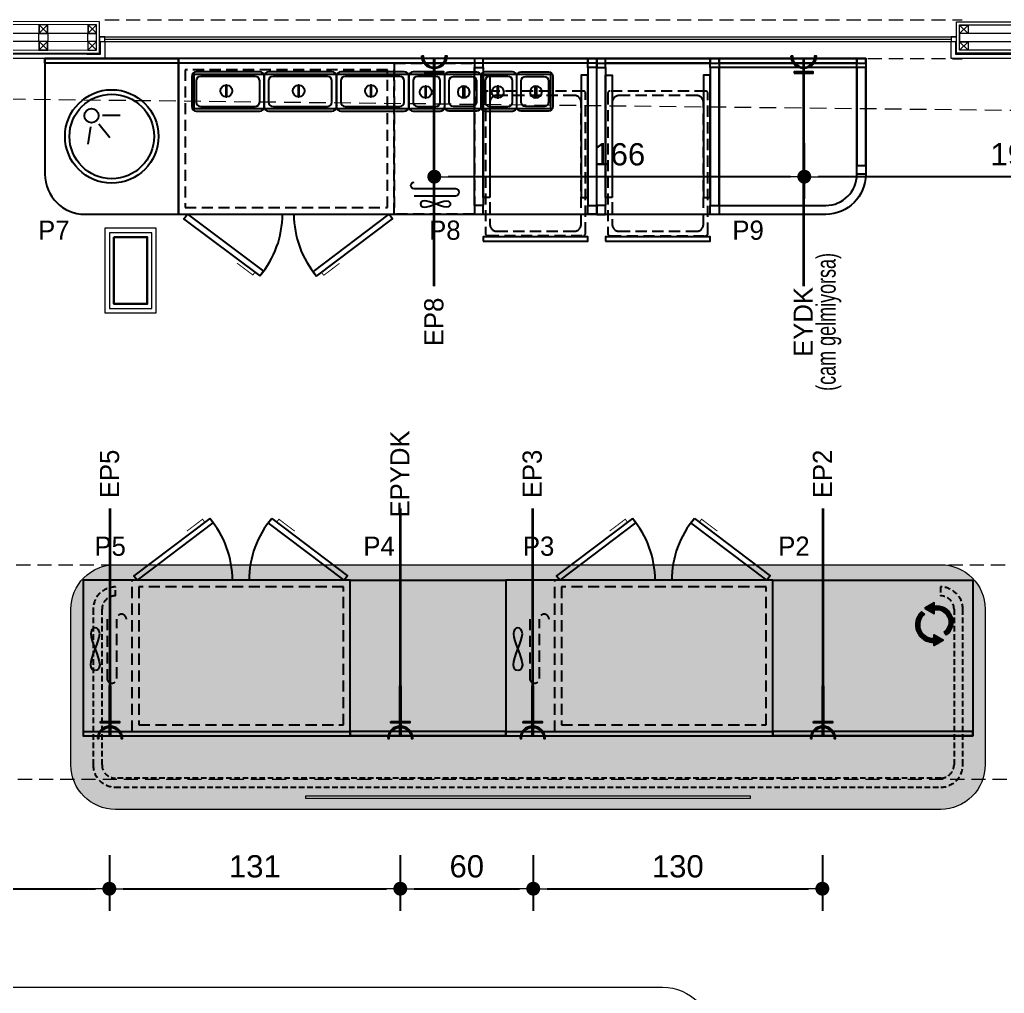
# Model space of a CAD drawing. Header units: centimetres. Extents: x 5488 to 20269, y -31398 to -19684.
# Drawn here: x 12649.5 to 13092.1, y -23240.3 to -22802.5 of the extents above; entities that cross this region are included whole.
import ezdxf
from ezdxf.enums import TextEntityAlignment as Align

# ---------------------------------------------------------------- set-up
doc = ezdxf.new("R2010")
doc.units = ezdxf.units.CM
doc.header["$PDMODE"] = 1
for name, pattern in [('( Hidden )', [0.375, 0.25, -0.125]), ('DASHED', [0.75, 0.5, -0.25]), ('HIDDEN', [9.524999999999999, 6.35, -3.175])]:
    doc.linetypes.add(name, pattern=pattern)
for name, color, linetype in [('002 Çizgi', 7, 'Continuous'), ('ELEKTRİK', 10, 'Continuous'), ('S2000-002 Çizgi', 7, 'Continuous'), ('xxx_Autoxxx_Auto_Mobilya_Metal', 132, 'Continuous')]:
    doc.layers.add(name, color=color, linetype=linetype)
for name, color, linetype, lineweight in [('ELK', 1, 'Continuous', 35), ('xxx_Auto_Duvar_Alcipan', 51, 'Continuous', 0), ('xxx_Auto_Duvar_Duvar Gorunus 02', 251, 'Continuous', 9), ('xxx_Auto_Element_Dograma Cam', 140, 'Continuous', 9), ('xxx_Auto_Kaplama_Ahşap', 34, 'Continuous', 0), ('xxx_Auto_Kaplama_Ahşap Tarama', 16, 'Continuous', 5), ('xxx_Auto_Kaplama_Doğal Taş', 43, 'Continuous', 13), ('xxx_Auto_Konstruksiyon_Metal', 141, 'Continuous', 0), ('xxx_Auto_Mobilya_Mermer', 21, 'Continuous', 15), ('xxx_Auto_Tasiyici_Betonarme', 1, 'Continuous', 30), ('xxx_Auto_Tefris_Silik', 252, 'Continuous', 13)]:
    doc.layers.add(name, color=color, linetype=linetype, lineweight=lineweight)
doc.styles.add('AUTOBAN', font='')
doc.styles.add('TAKSİM', font='GOTHIC.TTF', dxfattribs={"height": 20})
doc.styles.get('AUTOBAN').set_extended_font_data('Helvetica Normal Tr')
doc.dimstyles.new('AUTO_DIM_1-50', dxfattribs={"dimtxt": 10, "dimasz": 6.25, "dimexe": 10, "dimexo": 10, "dimgap": 5, "dimtad": 1, "dimdec": 0, "dimzin": 0, "dimdsep": 46, "dimtxsty": 'AUTOBAN', "dimblk": 'DOT', "dimcen": 5, "dimclrd": 256, "dimclre": 256, "dimclrt": 256, "dimadec": 0, "dimazin": 0, "dimtfac": 1, "dimtdec": 0, "dimtix": 1, "dimtofl": 0, "dimtmove": 1, "dimatfit": 3, "dimfxl": 15, "dimfxlon": 1, "dimtolj": 1, "dimtzin": 0, "dimlwd": -1, "dimlwe": -1, "dimarcsym": 0})
pattern_1 = [(0, (-10433.04148533649, 21099.85760030891), (0, 0.5588000000000001), [0.4064, -0.1524]), (90, (-10433.04148533649, 21099.85760030891), (-0.5588000000000001, 0), [0.4064, -0.1524])]

# ---------------------------------------------------------------- blocks, each defined once
blk = doc.blocks.new('A$Cb3d25d0a')
at = {"layer": 'xxx_Auto_Konstruksiyon_Metal', "lineweight": 20}
h = blk.add_hatch(color=256, dxfattribs=at)
h.dxf.hatch_style = 1
h.paths.add_polyline_path([(2, 2), (2, -2), (-2, -2), (-2, 2)])
h.paths.add_polyline_path([(1.883423099934589, 1.883423099934589), (-1.883423099992797, 1.883423099934589), (-1.883423099992797, -1.883423099934589), (1.883423099934589, -1.883423099934589)], flags=16)
for points in [[(2, -2), (2, 2), (-2, 2), (-2, -2)], [(1.883423099934589, -1.883423099934589), (1.883423099934589, 1.883423099934589), (-1.883423099992797, 1.883423099934589), (-1.883423099992797, -1.883423099934589)]]:
    blk.add_lwpolyline(points, close=True, dxfattribs=at)
for points in [[(1.883423099934589, -1.883423099934589), (-1.883423099992797, 1.883423099934589)], [(1.883423099934589, 1.883423099934589), (-1.883423099992797, -1.883423099934589)]]:
    blk.add_lwpolyline(points, dxfattribs=at)
blk = doc.blocks.new('A$C21bdd9f1')
blk.add_lwpolyline([(17.99999999999272, 0), (60, 0), (60, 70), (0, 70), (0, 17.99999999999272, 0.414213562373095)], format="xyb", close=True)
blk.add_lwpolyline([(60, 68), (0, 68), (0, 70), (60, 70)], close=True)
for radius in [21, 19]:
    blk.add_circle((30, 35), radius)
at = {"layer": 'S2000-002 Çizgi'}
for p, q in [((25.85833143296259, 44.50565276186535), (33.74888846307658, 44.50565276186535)), ((24.19525305571733, 40.59699781065137), (29.20315646406743, 34.49931024092075)), ((20.38601085721893, 39.36681502014108), (19.27334305020486, 31.55510198158299))]:
    blk.add_line(p, q, dxfattribs=at)
blk.add_circle((20.8927963090573, 44.31028312147828), 3.187919533039348, dxfattribs=at)
blk = doc.blocks.new('A$C57341950')
at = {"layer": 'S2000-002 Çizgi'}
for points in [[(15.60000327377565, 16.20000360523272), (2.000003273775291, 16.20000360524136, 0.4142135623731128), (3.2737752917e-06, 14.20000360524136), (3.2737752917e-06, 2.000003605242, 0.4142135623730951), (2.000003273775291, 3.605242e-06), (15.60000327377565, 3.6052369978e-06, 0.4142135623730774), (17.60000327377565, 2.000003605236996), (17.60000327377565, 14.20000360523272, 0.4142135623730951)], [(13.60000327377565, 14.20000360523181), (4.00000327377711, 14.20000360523954, 0.4142135623731679), (2.000003273775291, 12.20000360523954), (2.00000327377711, 4.000003605242, 0.4142135623731362), (4.00000327377711, 2.000003605242), (13.60000327377565, 2.000003605236088, 0.4142135623730466), (15.60000327377565, 4.000003605236088), (15.60000327377565, 12.20000360523181, 0.4142135623730541)]]:
    blk.add_lwpolyline(points, format="xyb", close=True, dxfattribs=at)
blk.add_lwpolyline([(11.1722273248688, 8.830494350757819), (5.923726366481787, 8.830494350757819), (5.923726366481787, 8.3059357316356), (11.1722273248688, 8.3059357316356)], close=True, dxfattribs=at)
blk.add_circle((8.547976845675294, 8.55049435075807), 2.67616373236853, dxfattribs=at)
blk = doc.blocks.new('A$C72316036')
at = {"layer": 'S2000-002 Çizgi'}
for points in [[(32.49999810672307, 1.999990622898621), (32.49999810672671, 15.59999062289898, 0.4142135623731128), (30.49999810672671, 17.59999062289898), (1.999998106723069, 17.59999062289898, 0.4142135623730951), (-1.8932769308e-06, 15.59999062289898), (-1.8932751118e-06, 1.999990622898621, 0.4142135623730774), (1.999998106724888, -9.377101378e-06), (30.49999810672307, -9.377101378e-06, 0.4142135623730951)], [(30.49999810672307, 3.999990622898621), (30.49999810672307, 13.59999062289716, 0.4142135623731679), (28.49999810672307, 15.59999062289898), (3.999998106723069, 15.59999062289717, 0.4142135623731362), (1.999998106723069, 13.59999062289716), (1.999998106724888, 3.999990622898621, 0.4142135623730466), (3.999998106724888, 1.999990622898621), (28.49999810672307, 1.999990622898621, 0.4142135623730541)]]:
    blk.add_lwpolyline(points, format="xyb", close=True, dxfattribs=at)
blk.add_lwpolyline([(15.81020447264745, 6.404547395080953), (15.81020447264745, 11.65304835346796), (15.28564585352615, 11.65304835346796), (15.28564585352615, 6.404547395080953)], close=True, dxfattribs=at)
blk.add_circle((15.53020447264862, 9.028797874274462), 2.67616373236853, dxfattribs=at)
blk = doc.blocks.new('A$Cfe341e1a')
at = {"layer": 'S2000-002 Çizgi', "linetype": 'DASHED', "ltscale": 10}
for points in [[(1, 0), (44, 0, 0.414213562373095), (45, 1), (45, 64, 0.414213562373095), (44, 65), (1, 65, 0.414213562373095), (0, 64), (0, 1, 0.414213562373095)], [(5, 2), (40, 2, 0.414213562373095), (43, 5), (43, 60, 0.414213562373095), (40, 63), (5, 63, 0.414213562373095), (2, 60), (2, 5, 0.414213562373095)]]:
    blk.add_lwpolyline(points, format="xyb", close=True, dxfattribs=at)
blk = doc.blocks.new('A$C95519ca0')
for points in [[(0, 78.10028076637172), (4, 78.10028076637172), (4, 82.10028076637172), (0, 82.10028076637172)], [(4, 82.10028076637172), (51, 82.10028076637172), (51, 80.10028076637172), (4, 80.10028076637172)], [(55, 78.10028076637172), (51, 78.10028076637172), (51, 82.10028076637172), (55, 82.10028076637172)], [(4, 16.10028076637172), (0, 16.10028076637172), (0, 78.10028076637172), (4, 78.10028076637172)], [(51, 16.10028076637172), (55, 16.10028076637172), (55, 78.10028076637172), (51, 78.10028076637172)], [(7, 19.60028076637172), (4, 19.60028076637172), (4, 74.60028076637172), (7, 74.60028076637172)], [(48, 19.60028076637172), (51, 19.60028076637172), (51, 74.60028076637172), (48, 74.60028076637172)], [(0, 12.10028076637172), (4, 12.10028076637172), (4, 16.10028076637172), (0, 16.10028076637172)], [(55, 12.10028076637172), (51, 12.10028076637172), (51, 16.10028076637172), (55, 16.10028076637172)], [(4, 0), (51, 0), (51, 2), (4, 2)]]:
    blk.add_lwpolyline(points, close=True)
blk.add_blockref('A$Cfe341e1a', (5, 2.5))
blk = doc.blocks.new('A$Cde456a09')
blk.add_lwpolyline([(6.999999999999091, 90.81555649840811), (167.2999999999975, 90.81555649840811), (167.2999999999975, 75.21555649840957), (6.999999999999091, 75.21555649840957)], close=True)
at = {"layer": 'S2000-002 Çizgi'}
blk.add_line((188, 95.81555649840448), (0, 95.81555649840448), dxfattribs=at)
for points in [[(188, 27.81555649840448), (188, 97.81555649840448), (0, 97.81555649840448), (0, 27.81555649840448)], [(120.3746560223408, 31.05064464205134), (119.3547595788878, 31.17106545537536), (118.163291771114, 31.48853850867818), (116.8574430537947, 31.9373797219705), (115.4944038817021, 32.45190501525576), (114.1313647096104, 32.96643030854102), (112.825515992291, 33.41527152183335), (111.6340481845173, 33.73274457513253), (110.6141517410642, 33.85316538846018), (109.8134853742404, 33.73274457513617), (109.2415808265105, 33.41527152183335), (108.8984380978709, 32.96643030854102), (108.7840571883253, 32.45190501525576), (108.8984380978709, 31.9373797219705), (109.2415808265105, 31.48853850867818), (109.8134853742404, 31.17106545537899), (110.6141517410642, 31.05064464205134), (111.6340481845173, 31.17106545537536), (112.825515992291, 31.48853850867818), (114.1313647096104, 31.9373797219705), (115.4944038817021, 32.45190501525576), (116.8574430537947, 32.96643030854102), (118.163291771114, 33.41527152183335), (119.3547595788878, 33.73274457513253), (120.3746560223408, 33.85316538846018), (121.1753223891646, 33.73274457513617), (121.7472269368945, 33.41527152183335), (122.0903696655341, 32.96643030854102), (122.2047505750797, 32.45190501525576), (122.0903696655341, 31.9373797219705), (121.7472269368945, 31.48853850867818), (121.1753223891646, 31.17106545537899)], [(36.69131935720725, 0.1504816866945475), (2.462356244144758, 25.7618187116168), (3.999036465640529, 27.81555649840448), (38.22799957870666, 2.20421947347495)], [(62.05899521493484, 0), (96.16947551348494, 25.76892768048856), (94.6233398526565, 27.81555649840448), (60.5128595541064, 2.046628817915916)]]:
    blk.add_lwpolyline(points, close=True, dxfattribs=at)
at = {"layer": 'S2000-002 Çizgi', "linetype": 'DASHED', "ltscale": 10}
blk.add_lwpolyline([(97, 95.81555649840448), (97, 27.81555649840448)], dxfattribs=at)
for points in [[(133, 27.81555649840448), (97, 27.81555649840448), (97, 95.81555649840448), (133, 95.81555649840448)], [(94, 92.81555649840448), (3, 92.81555649840448), (3, 30.81555649840448), (94, 30.81555649840448)]]:
    blk.add_lwpolyline(points, close=True, dxfattribs=at)
at = {"layer": 'S2000-002 Çizgi'}
for points in [[(124.6507110886587, 39.20951532187973), (105.9804521951164, 39.20951532187973, -1), (105.9804521951164, 42.25157811589816)], [(105.9804521951164, 36.16745252785404), (124.6507110886587, 36.16745252785404, 1), (124.6507110886587, 39.20951532187973)]]:
    blk.add_lwpolyline(points, format="xyb", dxfattribs=at)
at = {"layer": 'S2000-002 Çizgi', "const_width": 0.4275000000000001}
for points in [[(34.43911317757374, 1.835663073157775), (33.44888808572068, 0.512250003797817), (27.7943565859714, 4.743173139846476), (26.34650952506126, 5.826504204102093)], [(64.30340543165585, 1.695550577242102), (65.29972353697303, 0.3767184735552291), (70.93468199839845, 4.633675156779645), (72.3775173680624, 5.723672130443447)]]:
    blk.add_lwpolyline(points, dxfattribs=at)
at = {"layer": 'S2000-002 Çizgi'}
for centre, radius, start, end in [((3.999036465640529, 27.81555649840448), 42.74999999999996, 319.755034833805, 0), ((94.6233398526565, 27.81555649840448), 42.75, 180, 220.5092126637801)]:
    blk.add_arc(centre, radius, start, end, dxfattribs=at)
blk.add_blockref('A$C95519ca0', (133, 15.71527573203275))
for p in [(6.000001893276021, 74.21556587550731), (38.50000189327693, 74.21556587550731), (71.00000189327784, 74.21556587550731)]:
    blk.add_blockref('A$C72316036', p, dxfattribs=at)
at = {"layer": 'S2000-002 Çizgi', "rotation": 90}
for p in [(119.7000036052395, 74.21555322462882), (152.1000036052355, 74.21555322462882)]:
    blk.add_blockref('A$C57341950', p, dxfattribs=at)
at = {"layer": 'S2000-002 Çizgi', "xscale": -1, "rotation": 270}
for p in [(119.6999963947619, 74.21555322462882), (152.0999963947579, 74.21555322462882)]:
    blk.add_blockref('A$C57341950', p, dxfattribs=at)
blk = doc.blocks.new('A$Cbf73b1fa')
at = {"layer": '002 Çizgi', "color": 7}
blk.add_line((120, 95.81555649840448), (0, 95.81555649840448), dxfattribs=at)
for points in [[(120, 27.81555649840448), (120, 97.81555649840448), (0, 97.81555649840448), (0, 27.81555649840448)], [(35.20475897192591, 0), (1.094278673375811, 25.76892768048856), (2.640414334204252, 27.81555649840448), (36.75089463275435, 2.046628817915916)], [(63.03666988997065, 0), (97.14715018852075, 25.76892768048856), (95.60101452769231, 27.81555649840448), (61.49053422914221, 2.046628817915916)]]:
    blk.add_lwpolyline(points, close=True, dxfattribs=at)
at = {"layer": '002 Çizgi', "color": 7, "const_width": 0.4275000000000001}
for points in [[(32.9603487552049, 1.695550577242102), (31.96403064988408, 0.3767184735552291), (26.32907218846231, 4.633675156779645), (24.88623681879835, 5.723672130443447)], [(65.28108010669166, 1.695550577242102), (66.27739821201249, 0.3767184735552291), (71.91235667343426, 4.633675156779645), (73.35519204309821, 5.723672130443447)]]:
    blk.add_lwpolyline(points, dxfattribs=at)
at = {"layer": '002 Çizgi', "color": 7}
for centre, start, end in [((2.640414334204252, 27.81555649840448), 319.49078733622, 0), ((95.60101452769231, 27.81555649840448), 180, 220.5092126637801)]:
    blk.add_arc(centre, 42.75, start, end, dxfattribs=at)
at = {"layer": 'S2000-002 Çizgi', "linetype": 'DASHED', "ltscale": 10}
for p, q in [((104.893934397056, 71.92442862422104), (104.893934397056, 45.25263020487546)), ((109.2397383885182, 45.25263020487546), (109.2397383885182, 71.92442862422104)), ((112.5458628733686, 65.81577852947885), (112.7178926066845, 66.95958762494047)), ((112.7178926066845, 66.95958762494047), (113.1714255399784, 67.77659412169669)), ((113.1714255399784, 67.77659412169669), (113.8126272732552, 68.26679801975479)), ((113.8126272732552, 68.26679801975479), (114.5476634065199, 68.43019931910749)), ((114.5476634065199, 68.43019931910749), (115.2826995397845, 68.26679801975479)), ((115.2826995397845, 68.26679801975479), (115.9239012730541, 67.77659412169669)), ((115.9239012730541, 67.77659412169669), (116.377434206348, 66.95958762494047)), ((116.377434206348, 66.95958762494047), (116.5494639396638, 65.81577852947885)), ((112.7178926066845, 64.35878361025607), (112.5458628733686, 65.81577852947885)), ((113.1714255399784, 62.65668674201515), (112.7178926066845, 64.35878361025607)), ((113.8126272732479, 60.79118857441426), (113.1714255399784, 62.65668674201515)), ((115.9239012730541, 62.65668674201515), (115.2826995397772, 60.79118857441426)), ((116.377434206348, 64.35878361026334), (115.9239012730541, 62.65668674201515)), ((116.5494639396638, 65.81577852947885), (116.377434206348, 64.35878361026334)), ((114.5476634065126, 58.84398975714066), (113.8126272732479, 60.79118857441426)), ((114.5476634065126, 58.84398975714066), (113.8126272732479, 56.89679093986706)), ((115.2826995397772, 60.79118857441426), (114.5476634065126, 58.84398975714066)), ((115.2826995397772, 56.89679093986706), (114.5476634065126, 58.84398975714066)), ((112.7178926066845, 53.32919590401798), (112.5458628733686, 51.8722009847952)), ((113.1714255399784, 55.03129277226617), (112.7178926066845, 53.32919590401798)), ((113.8126272732479, 56.89679093986706), (113.1714255399784, 55.03129277226617)), ((115.9239012730541, 55.03129277226617), (115.2826995397772, 56.89679093986706)), ((116.377434206348, 53.32919590401798), (115.9239012730541, 55.03129277226617)), ((116.5494639396638, 51.8722009847952), (116.377434206348, 53.32919590401798)), ((112.5458628733686, 51.8722009847952), (112.7178926066845, 50.72839188933358)), ((112.7178926066845, 50.72839188933358), (113.1714255399784, 49.91138539257736)), ((113.1714255399784, 49.91138539257736), (113.8126272732552, 49.42118149451926)), ((113.8126272732552, 49.42118149451926), (114.5476634065199, 49.25778019517384)), ((114.5476634065199, 49.25778019517384), (115.2826995397845, 49.42118149451926)), ((115.2826995397845, 49.42118149451926), (115.9239012730541, 49.91138539257736)), ((115.9239012730541, 49.91138539257736), (116.377434206348, 50.72839188933358)), ((116.377434206348, 50.72839188933358), (116.5494639396638, 51.8722009847952))]:
    blk.add_line(p, q, dxfattribs=at)
blk.add_lwpolyline([(98, 95.81555649840448), (98, 27.81555649840448)], dxfattribs=at)
blk.add_lwpolyline([(95, 92.81555649840448), (3, 92.81555649840448), (3, 30.81555649840448), (95, 30.81555649840448)], close=True, dxfattribs=at)
for centre, radius, start, end in [((107.0668363927834, 71.92442862422104), 2.17290199573472, 0, 180), ((102.7210324013286, 45.25263020487546), 2.172901995727444, 180, 0)]:
    blk.add_arc(centre, radius, start, end, dxfattribs=at)
blk = doc.blocks.new('A$Cf8e973fe')
at = {"layer": 'S2000-002 Çizgi'}
h = blk.add_hatch(dxfattribs=at)
h.set_pattern_fill('ANGLE', color=256, scale=0.08, style=0)
h.set_pattern_definition(pattern_1)
h.paths.add_polyline_path([(77.13229366010546, 46.68665930929274, 0.8223516619165412), (72.57149101972936, 56.58234305325459), (72.57149101972936, 58.18234305325313, -0.7958018453687739), (78.16746307858466, 45.45961864203491)])
h.paths.add_polyline_path([(68.39341375636468, 57.49866681470303), (72.57149101972936, 59.91088084740113), (72.57149101972936, 55.08645278200493)])
h = blk.add_hatch(dxfattribs=at)
h.set_pattern_fill('ANGLE', color=256, scale=0.08, style=0)
h.set_pattern_definition(pattern_1)
h.paths.add_polyline_path([(72.57149101972936, 43.78234305325532), (72.57149101972936, 42.18234305325313, -0.7092685096097804), (66.88372825335409, 55.77489899651118), (68.23939874984262, 54.8126717194682, 0.7376446047980548)])
h.paths.add_polyline_path([(72.57149101972936, 45.51088084740331), (76.74956828309405, 43.09866681470521), (72.57149101972936, 40.68645278200347)])
for points in [[(0, 70), (90, 70), (90, 0), (0, 0)], [(90, 2), (0, 2), (0, 0), (90, 0)]]:
    blk.add_lwpolyline(points, close=True)
for p, q in [((68.23939874984262, 54.8126717194682), (66.88372825335409, 55.77489899651118)), ((77.13229366010637, 46.68665930929274), (78.16746307858466, 45.45961864203491))]:
    blk.add_line(p, q, dxfattribs=at)
for points in [[(68.39341375636468, 57.49866681470303), (72.57149101972936, 55.08645278200493), (72.57149101972936, 59.91088084740113)], [(76.74956828309405, 43.09866681470521), (72.57149101972936, 40.68645278200347), (72.57149101972936, 45.51088084740331)]]:
    blk.add_lwpolyline(points, close=True, dxfattribs=at)
for centre, radius, start, end in [((73.9038434474769, 51.17633553281848), 7.131570960744617, 306.7161694728177, 100.7675253811005), ((72.10846397372643, 49.97488211865493), 7.806283310970452, 132.012965615278, 273.4004756551986), ((72.10969074384684, 49.96683923815363), 6.201713678962622, 128.6138249162747, 274.2703873723373), ((73.87797616743865, 51.18563483046091), 5.552599668906809, 305.8799589721378, 103.6088662258209)]:
    blk.add_arc(centre, radius, start, end, dxfattribs=at)
blk = doc.blocks.new('A$C6659c1ca')
for points in [[(0, 70), (70, 70), (70, 0), (0, 0)], [(70, 2), (0, 2), (0, 0), (70, 0)]]:
    blk.add_lwpolyline(points, close=True)
blk = doc.blocks.new('A$Ce26034f3')
for points in [[(0, 78.10028076637172), (4, 78.10028076637172), (4, 82.10028076637172), (0, 82.10028076637172)], [(0, 80.10028076637172), (120.9677858109635, 80.10028076637172), (120.9677858109635, 82.10028076637172), (0, 82.10028076637172)], [(4, 82.10028076637172), (51, 82.10028076637172), (51, 80.10028076637172), (4, 80.10028076637172)], [(55, 78.10028076637172), (51, 78.10028076637172), (51, 82.10028076637172), (55, 82.10028076637172)], [(55, 82.10028076637172), (116.9677858109635, 82.10028076637172), (116.9677858109635, 80.10028076637172), (55, 80.10028076637172)], [(120.9677858109635, 78.10028076637172), (116.9677858109635, 78.10028076637172), (116.9677858109635, 82.10028076637172), (120.9677858109635, 82.10028076637172)], [(4, 16.10028076637172), (0, 16.10028076637172), (0, 78.10028076637172), (4, 78.10028076637172)], [(51, 16.10028076637172), (55, 16.10028076637172), (55, 78.10028076637172), (51, 78.10028076637172)], [(116.9677858109635, 34.10028076637172), (120.9677858109635, 34.10028076637172), (120.9677858109635, 78.10028076637172), (116.9677858109635, 78.10028076637172)], [(7, 19.60028076637172), (4, 19.60028076637172), (4, 74.60028076637172), (7, 74.60028076637172)], [(48, 19.60028076637172), (51, 19.60028076637172), (51, 74.60028076637172), (48, 74.60028076637172)], [(120.9677858109635, 30.10028076637172), (116.9677858109635, 30.10028076637172), (116.9677858109635, 34.10028076637172), (120.9677858109635, 34.10028076637172)], [(0, 12.10028076637172), (4, 12.10028076637172), (4, 16.10028076637172), (0, 16.10028076637172)], [(55, 12.10028076637172), (51, 12.10028076637172), (51, 16.10028076637172), (55, 16.10028076637172)], [(4, 0), (51, 0), (51, 2), (4, 2)]]:
    blk.add_lwpolyline(points, close=True)
for points in [[(0, 82.10028076637172), (120.9677858109635, 82.10028076637172), (120.9677858109635, 30.10028076637172, -0.414213562373095), (102.9677858109635, 12.10028076637172), (0, 12.10028076637172)], [(55, 16.10028076637172), (102.9677858109671, 16.10028076637172, 0.414213562373095), (116.9677858109635, 30.10028076636809), (116.9677858109635, 78.10028076637172), (55, 78.10028076637172)]]:
    blk.add_lwpolyline(points, format="xyb", close=True)
blk.add_blockref('A$Cfe341e1a', (5, 2.5))
blk = doc.blocks.new('A$C50025146')
at = {"layer": 'ELEKTRİK'}
for points in [[(16.0258407970905, 9.846670621633166), (16.5885051934838, 9.846670621633166), (16.5885051934838, 1.406704675742731), (16.0258407970905, 1.406704675742731)], [(6.940050297998823e-05, 5.345355450490388), (6.940050297998823e-05, 5.908019846885509), (22.50664525620232, 5.908019846885509), (22.50664525620232, 5.345355450490388)]]:
    blk.add_hatch(color=256, dxfattribs=at).paths.add_polyline_path(points)
h = blk.add_hatch(color=256, dxfattribs=at)
edge = h.paths.add_edge_path()
edge.add_line((23.70435837441619, 11.25333161261187), (23.70435837441619, 10.69066721622039))
edge.add_ellipse((23.70435837441619, 5.626687648689767), major_axis=(3.580774291992597, -3.580774291992606), ratio=0.9999999999999413, start_angle=134.9999999999983, end_angle=314.9999999999983)
edge.add_line((23.70435837441619, 0.5627080811555061), (23.70435837441619, 4.368476402305532e-05))
edge.add_ellipse((23.70435837441619, 5.626687648689767), major_axis=(3.978638102213783, 3.978638102213774), ratio=0.9999999999999128, start_angle=45.0000000000025, end_angle=225.0000000000025, ccw=False)
for points, elevation in [([(16.0258407970905, 1.406704675742731), (16.0258407970905, 9.846670621633166), (16.5885051934838, 9.846670621633166), (16.5885051934838, 1.406704675742731)], 4.791194770819646e-08), ([(6.940050297998823e-05, 5.908019846885509), (22.50664525620232, 5.908019846885509), (22.50664525620232, 5.345355450490388), (6.940050297998823e-05, 5.345355450490388)], 4.794507297291503e-08)]:
    blk.add_lwpolyline(points, close=True, dxfattribs=dict(at, elevation=elevation))
at = {"layer": 'ELEKTRİK', "elevation": 4.798666618537076e-08}
blk.add_lwpolyline([(23.70435837441437, 4.368476402305532e-05), (23.70435837441619, 0.5627080811555061, -0.9999999999999944), (23.70435837441619, 10.69066721622039), (23.70435837441619, 11.25333161261187, 0.9999999999999944)], format="xyb", close=True, dxfattribs=at)
blk = doc.blocks.new('_DOT')
at = {"color": 0, "linetype": 'ByBlock', "lineweight": 0}
blk.add_line((-0.5, 1e-16), (-1, 2e-16), dxfattribs=at)
at = {"linetype": 'ByBlock', "lineweight": 0, "const_width": 0.5}
blk.add_lwpolyline([(-0.25, 0, 1), (0.25, 0, 1)], format="xyb", close=True, dxfattribs=at)
blk = doc.blocks.new('*D385')
at = {"transparency": 16777216}
for p, q in [((13002.18924861757, -22858.12407353057), (13002.18924861757, -22883.12407353057)), ((13192.85341490774, -22858.12407353057), (13192.85341490774, -22883.12407353057)), ((13186.60341490774, -22873.12407353057), (13008.43924861757, -22873.12407353057))]:
    blk.add_line(p, q, dxfattribs=at)
at = {"layer": 'Defpoints', "color": 0, "transparency": 16777216}
for p in [(13002.18924861757, -22842.3312569952), (13192.85341490774, -22842.55858598151), (13002.18924861757, -22873.12407353057)]:
    blk.add_point(p, dxfattribs=at)
at = {"transparency": 16777216, "xscale": 6.25, "yscale": 6.25, "zscale": 6.25, "rotation": 180}
blk.add_blockref('_DOT', (13002.18924861757, -22873.12407353057), dxfattribs=at)
at = {"transparency": 16777216, "xscale": 6.25, "yscale": 6.25, "zscale": 6.25}
blk.add_blockref('_DOT', (13192.85341490774, -22873.12407353057), dxfattribs=at)
at = {"transparency": 16777216, "insert": (13097.52133176265, -22863.12407353057), "char_height": 10, "attachment_point": 5, "style": 'AUTOBAN'}
blk.add_mtext('\\A1;191', dxfattribs=at)
blk = doc.blocks.new('*D386')
at = {"transparency": 16777216}
for p, q in [((12835.86014950927, -22858.12407353057), (12835.86014950927, -22883.12407353057)), ((13002.18924861757, -22858.12407353057), (13002.18924861757, -22883.12407353057)), ((12995.93924861757, -22873.12407353057), (12842.11014950927, -22873.12407353057))]:
    blk.add_line(p, q, dxfattribs=at)
at = {"layer": 'Defpoints', "color": 0, "transparency": 16777216}
for p in [(13002.18924861757, -22842.3312569952), (12835.86014950927, -22843.61893302404), (12835.86014950927, -22873.12407353057)]:
    blk.add_point(p, dxfattribs=at)
at = {"transparency": 16777216, "xscale": 6.25, "yscale": 6.25, "zscale": 6.25, "rotation": 180}
blk.add_blockref('_DOT', (12835.86014950927, -22873.12407353057), dxfattribs=at)
at = {"transparency": 16777216, "xscale": 6.25, "yscale": 6.25, "zscale": 6.25}
blk.add_blockref('_DOT', (13002.18924861757, -22873.12407353057), dxfattribs=at)
at = {"transparency": 16777216, "insert": (12919.02469906342, -22863.12407353057), "char_height": 10, "attachment_point": 5, "style": 'AUTOBAN'}
blk.add_mtext('\\A1;166', dxfattribs=at)
blk = doc.blocks.new('*D388')
at = {"transparency": 16777216}
for p, q in [((12572.4847260753, -23178.24041453632), (12572.4847260753, -23203.24041453632)), ((12689.78351992844, -23178.24041453632), (12689.78351992844, -23203.24041453632)), ((12578.7347260753, -23193.24041453632), (12683.53351992844, -23193.24041453632))]:
    blk.add_line(p, q, dxfattribs=at)
at = {"layer": 'Defpoints', "color": 0, "transparency": 16777216}
for p in [(12572.4847260753, -23095.79293735491), (12689.78351992844, -23102.06549059411), (12689.78351992844, -23193.24041453632)]:
    blk.add_point(p, dxfattribs=at)
at = {"transparency": 16777216, "xscale": 6.25, "yscale": 6.25, "zscale": 6.25, "rotation": 180}
blk.add_blockref('_DOT', (12572.4847260753, -23193.24041453632), dxfattribs=at)
at = {"transparency": 16777216, "xscale": 6.25, "yscale": 6.25, "zscale": 6.25}
blk.add_blockref('_DOT', (12689.78351992844, -23193.24041453632), dxfattribs=at)
at = {"transparency": 16777216, "insert": (12631.13412300187, -23183.24041453632), "char_height": 10, "attachment_point": 5, "style": 'AUTOBAN'}
blk.add_mtext('\\A1;117', dxfattribs=at)
blk = doc.blocks.new('*D389')
at = {"transparency": 16777216}
for p, q in [((12689.78351992844, -23178.24041453632), (12689.78351992844, -23203.24041453632)), ((12820.58367521539, -23178.24041453632), (12820.58367521539, -23203.24041453632)), ((12696.03351992844, -23193.24041453632), (12814.33367521539, -23193.24041453632))]:
    blk.add_line(p, q, dxfattribs=at)
at = {"layer": 'Defpoints', "color": 0, "transparency": 16777216}
for p in [(12820.58367521539, -23073.45758499184), (12689.78351992844, -23102.06549059411), (12820.58367521539, -23193.24041453632)]:
    blk.add_point(p, dxfattribs=at)
at = {"transparency": 16777216, "xscale": 6.25, "yscale": 6.25, "zscale": 6.25, "rotation": 180}
blk.add_blockref('_DOT', (12689.78351992844, -23193.24041453632), dxfattribs=at)
at = {"transparency": 16777216, "xscale": 6.25, "yscale": 6.25, "zscale": 6.25}
blk.add_blockref('_DOT', (12820.58367521539, -23193.24041453632), dxfattribs=at)
at = {"transparency": 16777216, "insert": (12755.18359757192, -23183.24041453632), "char_height": 10, "attachment_point": 5, "style": 'AUTOBAN'}
blk.add_mtext('\\A1;131', dxfattribs=at)
blk = doc.blocks.new('*D390')
at = {"transparency": 16777216}
for p, q in [((12820.58367521539, -23178.24041453632), (12820.58367521539, -23203.24041453632)), ((12880.34618432484, -23178.24041453632), (12880.34618432484, -23203.24041453632)), ((12826.83367521539, -23193.24041453632), (12874.09618432484, -23193.24041453632))]:
    blk.add_line(p, q, dxfattribs=at)
at = {"layer": 'Defpoints', "color": 0, "transparency": 16777216}
for p in [(12820.58367521539, -23073.45758499184), (12880.34618432484, -23102.06549059411), (12880.34618432484, -23193.24041453632)]:
    blk.add_point(p, dxfattribs=at)
at = {"transparency": 16777216, "xscale": 6.25, "yscale": 6.25, "zscale": 6.25, "rotation": 180}
blk.add_blockref('_DOT', (12820.58367521539, -23193.24041453632), dxfattribs=at)
at = {"transparency": 16777216, "xscale": 6.25, "yscale": 6.25, "zscale": 6.25}
blk.add_blockref('_DOT', (12880.34618432484, -23193.24041453632), dxfattribs=at)
at = {"transparency": 16777216, "insert": (12850.46492977011, -23183.24041453632), "char_height": 10, "attachment_point": 5, "style": 'AUTOBAN'}
blk.add_mtext('\\A1;60', dxfattribs=at)
blk = doc.blocks.new('*D391')
at = {"transparency": 16777216}
for p, q in [((12880.34618432484, -23178.24041453632), (12880.34618432484, -23203.24041453632)), ((13010.2972206692, -23178.24041453632), (13010.2972206692, -23203.24041453632)), ((12886.59618432484, -23193.24041453632), (13004.0472206692, -23193.24041453632))]:
    blk.add_line(p, q, dxfattribs=at)
at = {"layer": 'Defpoints', "color": 0, "transparency": 16777216}
for p in [(12880.34618432484, -23102.06549059411), (13010.2972206692, -23102.06549059411), (13010.2972206692, -23193.24041453632)]:
    blk.add_point(p, dxfattribs=at)
at = {"transparency": 16777216, "xscale": 6.25, "yscale": 6.25, "zscale": 6.25, "rotation": 180}
blk.add_blockref('_DOT', (12880.34618432484, -23193.24041453632), dxfattribs=at)
at = {"transparency": 16777216, "xscale": 6.25, "yscale": 6.25, "zscale": 6.25}
blk.add_blockref('_DOT', (13010.2972206692, -23193.24041453632), dxfattribs=at)
at = {"transparency": 16777216, "insert": (12945.32170249702, -23183.24041453632), "char_height": 10, "attachment_point": 5, "style": 'AUTOBAN'}
blk.add_mtext('\\A1;130', dxfattribs=at)

msp = doc.modelspace()

# ---------------------------------------------------------------- hatches: boundary and pattern name
at = {"layer": 'xxx_Auto_Kaplama_Ahşap Tarama'}
h = msp.add_hatch(dxfattribs=at)
h.set_pattern_fill('AR-CONC', color=256, scale=0.5)
h.set_pattern_definition([(49.99999999999999, (809.5311465491541, -3617.590723406778), (91.092334498002, -7.969542769451543), [9.525, -104.775]), (355, (809.5311465491541, -3617.590723406778), (-17.62171071248467, 95.52842261951757), [7.62, -83.820292085]), (100.4514447, (817.1221500491538, -3618.25485015678), (73.47062354517664, 87.55887595609755), [8.095004399999997, -89.04512229999997]), (46.18420000000001, (809.5311465491541, -3592.190723406777), (135.539520446065, -21.02116396636357), [14.2875, -157.1625]), (96.63555760999994, (820.8260965491545, -3593.94247340678), (118.7020670257515, 123.7130622988608), [12.14251157, -133.56780408]), (351.1841511700001, (809.5311465491541, -3592.190723406777), (118.7020670324885, 123.7130622927663), [11.429983535, -125.72986596]), (21, (822.2311465491539, -3598.540723406779), (75.80719563456624, -51.1325990935438), [9.525, -104.775]), (326.0000000000001, (822.2311465491539, -3598.540723406779), (30.90101417382354, 92.09398306115963), [7.62, -83.82]), (71.45144499999999, (828.5484128491544, -3602.801773356779), (106.7082096393581, 40.96138444295262), [8.0950044, -89.04496879999999]), (37.50000000000001, (809.5311465491541, -3617.590723406778), (1.544301625295908, 42.27751943657655), [0, -82.804, 0, -85.09, 0, -84.1375]), (7.499999999999999, (809.5311465491541, -3617.590723406778), (33.40983125515287, 50.09028740905975), [0, -48.514, 0, -80.899, 0, -32.0675]), (327.5, (781.2101465491542, -3617.590723406778), (67.7952975834357, -2.864371996336722), [0, -31.75, 0, -99.06, 0, -131.445]), (317.5, (768.5101465491543, -3617.590723406778), (74.06459069300902, 12.71324551666651), [0, -41.275, 0, -65.786, 0, -93.345])])
edge = h.paths.add_edge_path()
edge.add_line((9312.934239034274, -27555.318573272), (9330.626290762004, -27555.318573272))
edge.add_arc((9330.626290762002, -27548.31857327201), 6.999999999996362, 270.0000000000148, 349.5592448212793)
edge.add_arc((-12655703.85192648, 2009176.563850346), 12827763.87852466, 350.8642093146535, 350.8644691225534)
edge.add_line((9346.745801669727, -27492.15741189267), (9332.44991226789, -27492.15744410318))
edge.add_line((9332.44991226789, -27492.15744410318), (9332.449455501846, -27061.10236461796))
edge.add_line((9332.449455501846, -27061.10236461796), (9346.746142236898, -27061.10234946853))
edge.add_arc((-12660642.42867646, -2064524.00734829), 12832765.90526256, 9.135530923292796, 9.135790639500211)
edge.add_arc((9330.626290762002, -27004.9390702985), 6.999999999999829, 10.44075517872073, 89.9999999999851)
edge.add_line((9330.626290762004, -26997.9390702985), (9312.934239034272, -26997.9390702985))
edge.add_arc((9312.934239034274, -27004.9390702985), 7, 90.0000000000149, 170.4864106854212)
edge.add_arc((10864.46380279621, -27276.62882178525), 1582.137683424508, 170.0694418627802, 189.93055813722)
edge.add_arc((9312.934239034275, -27548.318573272), 7.000000000000069, 189.5135893145788, 269.9999999999852)
at = {"layer": 'xxx_Auto_Mobilya_Mermer'}
h = msp.add_hatch(dxfattribs=at)
h.set_pattern_fill('AR-CONC', color=256, scale=0.1)
h.set_pattern_definition([(49.99999999999999, (5110.193483257439, 7.275957614183426e-12), (18.2184668996004, -1.593908553890309), [1.905, -20.955]), (355, (5110.193483257439, 7.275957614183426e-12), (-3.524342142496934, 19.10568452390352), [1.524, -16.764058417]), (100.4514447, (5111.711683957439, -0.1328253499923449), (14.69412470903533, 17.51177519121951), [1.61900088, -17.80902445999999]), (46.18420000000001, (5110.193483257439, 5.080000000009022), (27.10790408921299, -4.204232793272715), [2.8575, -31.4325]), (96.63555760999992, (5112.452473257439, 4.729650000008405), (23.7404134051503, 24.74261245977215), [2.428502314, -26.713560816]), (351.1841511700001, (5110.193483257439, 5.080000000009022), (23.74041340649771, 24.74261245855327), [2.285996707, -25.145973192]), (21, (5112.733483257439, 3.810000000008586), (15.16143912691325, -10.22651981870876), [1.905, -20.955]), (326.0000000000001, (5112.733483257439, 3.810000000008586), (6.180202834764708, 18.41879661223193), [1.524, -16.764]), (71.45144499999999, (5113.996936517439, 2.957790010008466), (21.34164192787162, 8.192276888590525), [1.61900088, -17.80899376]), (37.50000000000001, (5110.193483257439, 7.275957614183426e-12), (0.3088603250591817, 8.455503887315311), [0, -16.5608, 0, -17.018, 0, -16.8275]), (7.499999999999999, (5110.193483257439, 7.275957614183426e-12), (6.681966251030575, 10.01805748181195), [0, -9.7028, 0, -16.1798, 0, -6.413500000000001]), (327.5, (5104.529283257439, 7.275957614183426e-12), (13.55905951668714, -0.5728743992673444), [0, -6.350000000000001, 0, -19.812, 0, -26.289]), (317.5, (5101.989283257439, 7.275957614183426e-12), (14.81291813860181, 2.542649103333303), [0, -8.255, 0, -13.1572, 0, -18.669])])
h.paths.add_polyline_path([(12877.98472607531, -23152.57206693516), (12977.98472607531, -23152.57206693516), (12977.98472607531, -23151.57206693516), (12777.98472607531, -23151.57206693516), (12777.98472607531, -23152.57206693516)], flags=16)
edge = h.paths.add_edge_path()
edge.add_line((12692.485721912, -23047.57206644982), (13063.48572186243, -23047.57206644982))
edge.add_arc((13063.48572186243, -23067.57206644982), 20, 0.0028527909564104448, 89.99999999999739, ccw=False)
edge.add_line((13083.48572183764, -23067.57107063792), (13083.48856586594, -23137.57107063792))
edge.add_arc((13063.48856589073, -23137.57206644982), 19.99999999999912, -90.00000000000267, 0.0028527909564104448, ccw=False)
edge.add_line((13063.48856589073, -23157.57206644982), (12692.4885659403, -23157.57206644982))
edge.add_arc((12692.4885659403, -23137.57206644982), 20, 180.0028527909564, 269.9999999999974, ccw=False)
edge.add_line((12672.48856596509, -23137.57306226172), (12672.48572193679, -23067.57306226172))
edge.add_arc((12692.485721912, -23067.57206644982), 19.99999999999912, 89.99999999999739, 180.0028527909564, ccw=False)

# ---------------------------------------------------------------- linework, layer by layer
at = {"layer": 'ELK', "color": 1}
for p, q in [((12835.86014950929, -22922.28097304175), (12835.86014950926, -22820.0520101258)), ((13001.90791641939, -22922.28097304175), (13001.90791641936, -22820.0520101258)), ((12690.06485212666, -23022.34310353387), (12690.06485212663, -23124.57206644982)), ((12820.5836752154, -23022.34310353387), (12820.58367521537, -23124.57206644982)), ((12880.06485212666, -23022.34310353387), (12880.06485212663, -23124.57206644982)), ((13010.57855286742, -23022.34310353387), (13010.57855286739, -23124.57206644982))]:
    msp.add_line(p, q, dxfattribs=at)
at = {"layer": 'xxx_Auto_Duvar_Alcipan'}
for points in [[(12439.07183354145, -22817.41641038708), (12685.32210176812, -22817.5409442951), (12685.32210176812, -22803.5409442951), (12425.07092067374, -22803.39953697512), (12425.07091702327, -22825.59647328177)], [(12684.07210176812, -22816.29008956578), (12684.07210176812, -22804.79009014984), (12426.32091270024, -22804.65039169899), (12426.32091003916, -22825.59647328177)], [(13353.12951948934, -22817.56529780725), (13070.6473503825, -22817.56529780726), (13070.6473503825, -22803.56529780726), (13353.12951948934, -22803.56529780725)], [(13353.12951948934, -22816.31529780725), (13071.8973503825, -22816.31529780726), (13071.8973503825, -22804.81529780726), (13353.12951948934, -22804.81529780725)], [(12437.82184139081, -22816.16557366333), (12680.07210176812, -22816.29008956578), (12680.07210176812, -22816.29008956578)]]:
    msp.add_lwpolyline(points, dxfattribs=at)
at = {"layer": 'xxx_Auto_Duvar_Duvar Gorunus 02', "color": 6, "linetype": '( Hidden )', "ltscale": 30}
msp.add_lwpolyline([(13450.83096159331, -22847.33032794729), (12498.80002506725, -22836.72215206298)], dxfattribs=at)
at = {"layer": 'xxx_Auto_Element_Dograma Cam'}
for points in [[(12685.32210176812, -22810.2909442951), (13070.6473503825, -22810.31529780726)], [(12687.82210176812, -22811.2909442951), (13068.1473503825, -22811.31529780726)], [(12685.32210176812, -22812.2909442951), (13070.6473503825, -22812.31529780726)]]:
    msp.add_lwpolyline(points, dxfattribs=at)
for points in [[(12685.32210176812, -22812.29094429511), (12687.82210176812, -22812.2909442951), (12687.82210176812, -22810.2909442951), (12685.32210176812, -22810.29094429511)], [(13068.1473503825, -22812.31529780725), (13070.6473503825, -22812.31529780726), (13070.6473503825, -22810.31529780726), (13068.1473503825, -22810.31529780725)], [(12877.98472607531, -23152.57206693516), (12977.98472607531, -23152.57206693516), (12977.98472607531, -23151.57206693516), (12777.98472607531, -23151.57206693516), (12777.98472607531, -23152.57206693516)]]:
    msp.add_lwpolyline(points, close=True, dxfattribs=at)
at = {"layer": 'xxx_Auto_Kaplama_Ahşap'}
msp.add_lwpolyline([(12568.49342455201, -23237.57206644983), (12938.49342455201, -23237.57206644983, -0.9999999999999999), (12938.49342455201, -23282.57206644983), (12568.49342455201, -23282.57206644983, -0.9999999999999999)], format="xyb", close=True, dxfattribs=at)
at = {"layer": 'xxx_Auto_Kaplama_Doğal Taş'}
for points in [[(12439.57183035271, -22817.91675227663), (12679.7074410756, -22818.02756842089), (12679.7074410756, -22818.03719450467), (12685.82210176812, -22818.04128618682), (12685.82210176812, -22812.2909442951), (12687.82210176812, -22812.2909442951), (12687.82210176812, -22820.04265375372), (12441.57181751805, -22819.91811983477)], [(12679.7074410756, -22820.02759766915), (12441.57181759514, -22819.91811983482), (12441.57181608708, -22825.59647328177)]]:
    msp.add_lwpolyline(points, dxfattribs=at)
for points in [[(13070.1473503825, -22812.31529780726), (13070.1473503825, -22818.06529780726), (13353.12951948934, -22818.06529780725), (13353.12951948934, -22820.06529780725), (13068.1473503825, -22820.06529780726), (13068.1473503825, -22812.31529780726)], [(12687.82210176812, -22896.31528008681), (12687.82210176812, -22934.31528008681), (12710.82210176812, -22934.31528008681), (12710.82210176812, -22896.31528008681)], [(12689.82210176812, -22898.31528008681), (12689.82210176812, -22932.31528008681), (12708.82210176812, -22932.31528008681), (12708.82210176812, -22898.31528008681)]]:
    msp.add_lwpolyline(points, close=True, dxfattribs=at)
at = {"layer": 'xxx_Auto_Konstruksiyon_Metal'}
for points in [[(12602.07119648223, -22812.23805100039), (12658.07517017794, -22812.23805100039), (12658.07517017794, -22808.78163593228), (12602.07119648223, -22808.78163593228)], [(12662.07111318894, -22812.2786410942), (12680.07615875711, -22812.25428758204), (12680.07615875711, -22808.79308440386), (12662.07111318894, -22808.81743791602)], [(13071.8973503825, -22812.31444307794), (13108.06720831812, -22812.31444307794), (13108.06720831812, -22808.81743791602), (13071.8973503825, -22808.81743791602)]]:
    msp.add_lwpolyline(points, close=True, dxfattribs=at)
at = {"layer": 'xxx_Auto_Mobilya_Mermer'}
msp.add_lwpolyline([(12692.485721912, -23047.57206644982), (13063.48572186243, -23047.57206644982, -0.4141989791206068), (13083.48572183764, -23067.57107063792), (13083.48856586594, -23137.57107063792, -0.4142281457759667), (13063.48856589073, -23157.57206644982), (12692.4885659403, -23157.57206644982, -0.4141989791206066), (12672.48856596509, -23137.57306226172), (12672.48572193679, -23067.57306226172, -0.4142281457759668)], format="xyb", close=True, dxfattribs=at)
at = {"layer": 'xxx_Auto_Tasiyici_Betonarme'}
for points in [[(12691.82210176812, -22900.31528008681), (12691.82210176812, -22930.31528008681), (12706.82210176812, -22930.31528008681), (12706.82210176812, -22900.31528008681)], [(12691.82210176811, -22900.31528008681), (12691.82210176811, -22930.31528008681), (12706.82210176811, -22930.31528008681), (12706.82210176811, -22900.31528008681)]]:
    msp.add_lwpolyline(points, close=True, dxfattribs=at)
at = {"layer": 'xxx_Auto_Tefris_Silik', "linetype": 'HIDDEN'}
for points in [[(12687.82210176812, -22802.54263515894), (13073.1473503825, -22802.5669886711)], [(12687.82210176812, -22820.04265375372), (13073.1473503825, -22820.06700726588)], [(12571.74310800764, -23047.57206644982), (13183.58500800765, -23047.57206644982)], [(12572.4847260753, -23144.0137550117), (13183.48472607532, -23143.95242994566)]]:
    msp.add_lwpolyline(points, dxfattribs=at)
at = {"layer": 'xxx_Autoxxx_Auto_Mobilya_Metal', "linetype": '( Hidden )', "ltscale": 10}
msp.add_lwpolyline([(12692.48573223462, -23057.57206644982), (12692.485721912, -23057.57206644982, 0.4142281457760185), (12682.48572192854, -23067.57265597197), (12682.48856595269, -23137.57256435577, 0.4141989791205545), (12692.4885659403, -23147.57206644982), (13063.48856589073, -23147.57206644982, 0.4142281457760185), (13073.48856587419, -23137.57147692768), (13073.48572185004, -23067.57156854387, 0.4141989791206052), (13063.48572186243, -23057.57206644982), (13063.48572186243, -23061.57206644982, -0.4141989791205697), (13069.485721855, -23067.57176770625), (13069.48856587749, -23137.57163944356, -0.4142281457760588), (13063.48854756766, -23143.57206644987), (12692.4885659403, -23143.57206644982, -0.4141989791204852), (12686.48856594773, -23137.57236519339), (12686.48572192524, -23067.57249345609, -0.414227755228762), (12692.48573223462, -23061.57206644982)], format="xyb", close=True, dxfattribs=at)

# ---------------------------------------------------------------- block references
for name, p in [('A$C21bdd9f1', (12660.86014950926, -22890.01893302405)), ('A$Cde456a09', (12720.86014950926, -22917.83448952245)), ('A$Ce26034f3', (12908.86014950926, -22902.15690467337)), ('A$C6659c1ca', (12797.98572188722, -23124.57206644982)), ('A$Cf8e973fe', (12987.98572188722, -23124.57206644982))]:
    msp.add_blockref(name, p)
at = {"rotation": 180}
for p in [(12797.98572188722, -23026.75650995142), (12987.98572188722, -23026.75650995142)]:
    msp.add_blockref('A$Cbf73b1fa', p, dxfattribs=at)
at = {"layer": 'ELEKTRİK', "xscale": -1, "rotation": 270}
for p in [(12830.23346186059, -22842.55865538201, -4.794507297291816e-08), (12996.28122877069, -22842.55865538201, -4.794507297291816e-08)]:
    msp.add_blockref('A$C50025146', p, dxfattribs=at)
at = {"layer": 'ELEKTRİK', "rotation": 270}
for p in [(12684.43816447795, -23102.06542119361, -4.794507297291816e-08), (12814.9569875667, -23102.06542119361, -4.794507297291816e-08), (12874.43816447795, -23102.06542119361, -4.794507297291816e-08), (13004.95186521871, -23102.06542119361, -4.794507297291816e-08)]:
    msp.add_blockref('A$C50025146', p, dxfattribs=at)
at = {"layer": 'xxx_Auto_Konstruksiyon_Metal'}
for p in [(12660.07517017794, -22806.78163593228), (12682.07615875711, -22806.79308440386), (12660.07111318894, -22814.2786410942), (12682.07210176812, -22814.29008956578)]:
    msp.add_blockref('A$Cb3d25d0a', p, dxfattribs=at)
at = {"layer": 'xxx_Auto_Konstruksiyon_Metal', "xscale": -1}
for p in [(13073.8932933935, -22806.81743791602), (13073.8973503825, -22814.31444307794)]:
    msp.add_blockref('A$Cb3d25d0a', p, dxfattribs=at)

# ---------------------------------------------------------------- texts
at = {"style": 'TAKSİM'}
for s, p in [('P7', (12664.82140783141, -22901.4934852441)), ('P8', (12840.61209039637, -22901.4934852441)), ('P9', (12976.92431650746, -22901.4934852441)), ('P5', (12690.1471958833, -23043.56892328392)), ('P4', (12811.04537840708, -23043.56892328392)), ('P3', (12882.74913640656, -23043.56892328392)), ('P2', (12997.52168076231, -23043.56892328392))]:
    msp.add_text(s, height=8.64, dxfattribs=at).set_placement(p, align=Align.CENTER)
at = {"layer": 'ELK', "color": 1, "style": 'TAKSİM', "width": 0.7}
msp.add_text('(cam gelmiyorsa)', height=8.64, rotation=90, dxfattribs=at).set_placement((13016.2709303253, -22938.43105718079), align=Align.CENTER)
at = {"layer": 'ELK', "color": 1, "style": 'TAKSİM'}
for s, p in [('EYDK', (13006.00135015386, -22938.43105718079)), ('EP8', (12839.95358324376, -22938.43105718079)), ('EPYDK', (12824.67710894987, -23006.78624849069)), ('EP5', (12694.15828586113, -23006.78624849069)), ('EP3', (12884.15828586113, -23006.78624849069)), ('EP2', (13014.67198660189, -23006.78624849069))]:
    msp.add_text(s, height=8.64, rotation=90, dxfattribs=at).set_placement(p, align=Align.CENTER)

# ---------------------------------------------------------------- dimensions: what is measured, and where the dimension line sits
for base, p1, p2, picture, middle in [((12835.86014950927, -22873.12407353057), (13002.18924861757, -22842.3312569952), (12835.86014950927, -22843.61893302404), '*D386', (12919.02469906342, -22863.12407353057)), ((13002.18924861757, -22873.12407353057), (13192.85341490774, -22842.55858598151), (13002.18924861757, -22842.3312569952), '*D385', (13097.52133176265, -22863.12407353057)), ((12820.58367521539, -23193.24041453632), (12689.78351992844, -23102.06549059411), (12820.58367521539, -23073.45758499184), '*D389', (12755.18359757192, -23183.24041453632)), ((12880.34618432484, -23193.24041453632), (12820.58367521539, -23073.45758499184), (12880.34618432484, -23102.06549059411), '*D390', (12850.46492977011, -23183.24041453632)), ((12689.78351992844, -23193.24041453632), (12572.4847260753, -23095.79293735491), (12689.78351992844, -23102.06549059411), '*D388', (12631.13412300187, -23183.24041453632)), ((13010.2972206692, -23193.24041453632), (12880.34618432484, -23102.06549059411), (13010.2972206692, -23102.06549059411), '*D391', (12945.32170249702, -23183.24041453632))]:
    dim = msp.add_linear_dim(base=base, p1=p1, p2=p2, dimstyle='AUTO_DIM_1-50')
    dim.commit()
    dim.dimension.update_dxf_attribs({"geometry": picture, "text_midpoint": middle})

doc.saveas('drawing.dxf')
